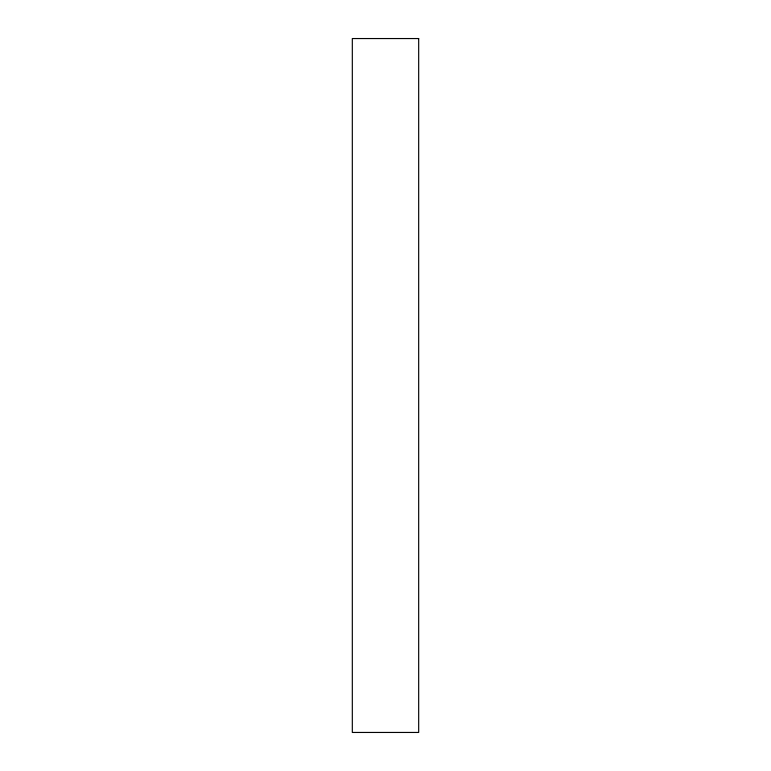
<?xml version="1.0" encoding="UTF-8"?>
<svg xmlns="http://www.w3.org/2000/svg" width="771" height="771" viewBox="0 0 771 771"><rect width="100%" height="100%" fill="white"/><g stroke="black" fill="none" stroke-linecap="round" stroke-linejoin="round"><path stroke-width="1.16" d="M418.682 38.55L352.318 38.55L352.318 732.45L418.682 732.45L418.682 38.55"/></g></svg>
